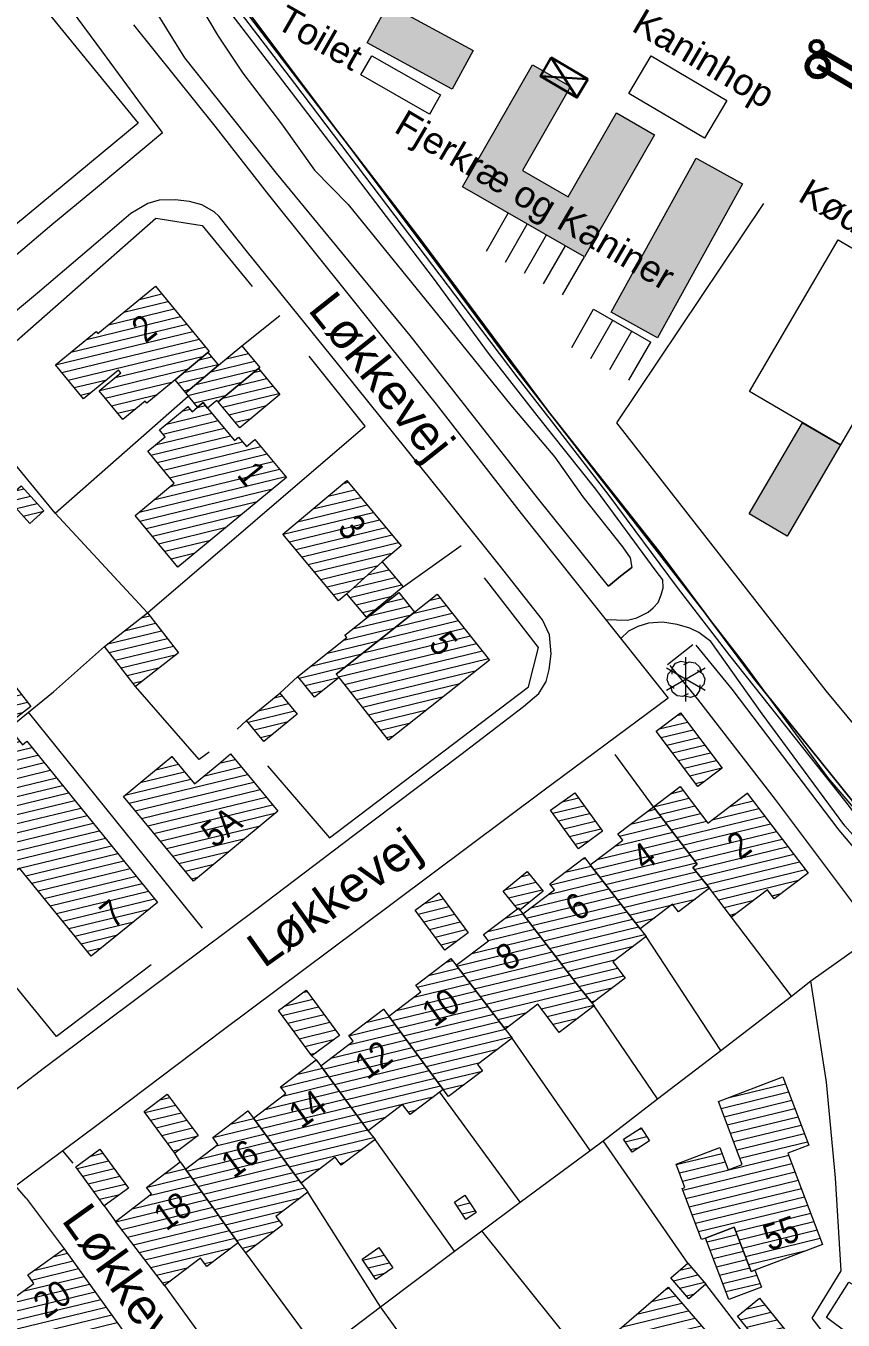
# Model space of a CAD drawing. Header units: metres. Extents: x 585637 to 586843, y 6137463 to 6138529.
# Drawn here: x 585913.1 to 586006.1, y 6137962.9 to 6138110.1 of the extents above; entities that cross this region are included whole.
import ezdxf
from ezdxf.enums import TextEntityAlignment as Align

# ---------------------------------------------------------------- set-up
doc = ezdxf.new("R2010")
doc.units = ezdxf.units.M
doc.header["$MEASUREMENT"] = 0
for name, color, linetype, lineweight in [('adresse', 7, 'Continuous', 13), ('Alle felter', 7, 'Continuous', 13), ('anlægdiverse', 252, 'Continuous', 13), ('bygning', 252, 'Continuous', 0), ('Grundkort', 7, 'Continuous', 13), ('hegn', 252, 'Continuous', 13), ('kn S Brønd Proj Standard', 1, 'Continuous', 70), ('ledn S grav Proj', 1, 'Continuous', 70), ('parkering', 252, 'Continuous', 13), ('Tekster', 7, 'Continuous', 0), ('TF_V_---_Bron-', 4, 'Continuous', 53), ('TF_V_---_Ledn-', 4, 'Continuous', 70), ('træ', 252, 'Continuous', 13), ('TV_A_FKT_Skab -Bevares', 5, 'Continuous', 30), ('vandløbskant', 252, 'Continuous', 13), ('vejkant', 252, 'Continuous', 13), ('vejnavn', 7, 'Continuous', 13)]:
    doc.layers.add(name, color=color, linetype=linetype, lineweight=lineweight)
doc.layers.add('tekniskareal sportsanlæg', color=7, linetype='Continuous', lineweight=13, true_color=0x848484)
doc.styles.add('Style-Arial', font='arial.ttf')

# ---------------------------------------------------------------- blocks, each defined once
blk = doc.blocks.new('XELSKA_4')
at = {"color": 0, "linetype": 'ByBlock', "lineweight": -2}
for p, q in [((0.603, 0.305), (-0.604, -0.305)), ((-0.604, 0.305), (0.603, -0.305))]:
    blk.add_line(p, q, dxfattribs=at)
blk.add_3dface([(0.603, 0.305), (-0.604, 0.305), (-0.604, -0.305), (0.603, -0.305)], dxfattribs=at)
blk = doc.blocks.new('TRAE')
at = {"color": 0, "linetype": 'ByBlock', "lineweight": -2}
for p, q in [((0, -0.253), (0, 0.253)), ((0.219, -0.127), (-0.219, 0.127)), ((0.219, 0.127), (-0.219, -0.127))]:
    blk.add_line(p, q, dxfattribs=at)
at = {"color": 0, "linetype": 'ByBlock', "lineweight": -2, "flags": 128}
for points in [[(-0.155, 0.06), (-0.155, 0.126), (-0.117, 0.182), (-0.055, 0.207), (0.01, 0.192), (0.012, 0.191)], [(-0.023, 0.167), (0.038, 0.197), (0.105, 0.188), (0.156, 0.143), (0.174, 0.084)], [(-0.132, -0.104), (-0.188, -0.067), (-0.214, -0.005), (-0.202, 0.061), (-0.16, 0.104)], [(0.133, 0.104), (0.189, 0.068), (0.216, 0.006), (0.203, -0.06), (0.162, -0.105)], [(0.027, -0.165), (-0.033, -0.196), (-0.099, -0.189), (-0.15, -0.145), (-0.169, -0.087)], [(0.158, -0.061), (0.156, -0.128), (0.117, -0.183), (0.054, -0.206), (-0.011, -0.19)]]:
    blk.add_lwpolyline(points, dxfattribs=at)
blk = doc.blocks.new('A_3')
at = {"layer": 'kn S Brønd Proj Standard'}
blk.add_circle((0, 0), 120, dxfattribs=at)

msp = doc.modelspace()

# ---------------------------------------------------------------- hatches: boundary and pattern name
at = {"layer": 'bygning', "linetype": 'Continuous', "lineweight": 13, "transparency": 33554534}
msp.add_hatch(color=9, dxfattribs=at).paths.add_polyline_path([(585976.66, 6138083.81), (585962.79, 6138091.76), (585970.74, 6138105.65), (585975.08, 6138103.16), (585969.61, 6138093.62), (585974.81, 6138090.63), (585980.29, 6138100.18), (585984.62, 6138097.69)])
at = {"layer": 'bygning', "lineweight": 0}
h = msp.add_hatch(dxfattribs=at)
h.set_pattern_fill('HATCH', color=256, scale=0.1, style=0, pattern_type=2)
h.set_pattern_definition([(13.65, (585904.8098, 6138056.3217), (-0.23599, 0.971756), [])])
h.paths.add_polyline_path([(585930.1, 6138069.81), (585926.9, 6138067.17), (585926.71, 6138067.41), (585924.16, 6138065.3), (585921.47, 6138068.56), (585923.92, 6138070.6), (585923.65, 6138070.93), (585919.7, 6138067.66), (585916.51, 6138071.52), (585921.13, 6138075.33), (585921.33, 6138075.08), (585927.86, 6138080.47), (585933.99, 6138073.06), (585933.84, 6138072.93)], flags=0)
h = msp.add_hatch(dxfattribs=at)
h.set_pattern_fill('HATCH', color=256, scale=0.1, style=0, pattern_type=2)
h.set_pattern_definition([(13.65, (585932.5715, 6138070.3571), (-0.23599, 0.97176), [])])
h.paths.add_polyline_path([(585935.03, 6138071.48), (585937.71, 6138073.69), (585939.74, 6138071.23), (585939.58, 6138071.1), (585935.01, 6138067.31), (585934.86, 6138067.49), (585933.8, 6138066.61), (585933.28, 6138067.23), (585932.66, 6138066.71), (585931.32, 6138068.33)], flags=0)
h = msp.add_hatch(dxfattribs=at)
h.set_pattern_fill('HATCH', color=256, scale=0.1, style=0, pattern_type=2)
h.set_pattern_definition([(13.65, (585907.3855, 6138069.0011), (-0.23599, 0.971756), [])])
h.paths.add_polyline_path([(585933.84, 6138072.93), (585935.03, 6138071.48), (585931.32, 6138068.33), (585930.1, 6138069.81)], flags=0)
h = msp.add_hatch(dxfattribs=at)
h.set_pattern_fill('HATCH', color=256, scale=0.1, style=0, pattern_type=2)
h.set_pattern_definition([(13.65, (585936.7429, 6138070.0924), (-0.23599, 0.97176), [])])
h.paths.add_polyline_path([(585939.58, 6138071.1), (585942.02, 6138068.14), (585937.45, 6138064.36), (585935.01, 6138067.31)], flags=0)
h = msp.add_hatch(dxfattribs=at)
h.set_pattern_fill('HATCH', color=256, scale=0.1, style=0, pattern_type=2)
h.set_pattern_definition([(13.65, (585940.3186, 6138068.5349), (-0.23599, 0.971756), [])])
h.paths.add_polyline_path([(585933.28, 6138067.23), (585933.8, 6138066.61), (585936.86, 6138062.92), (585937.33, 6138063.31), (585938.21, 6138062.24), (585939.19, 6138063.05), (585942.77, 6138058.73), (585930.43, 6138048.53), (585925.58, 6138054.41), (585930, 6138058.06), (585926.99, 6138061.72), (585928.97, 6138063.36), (585928.33, 6138064.14), (585931.55, 6138066.8), (585932.04, 6138066.2), (585932.66, 6138066.71)], flags=0)
h = msp.add_hatch(dxfattribs=at)
h.set_pattern_fill('HATCH', color=256, scale=0.1, style=0, pattern_type=2)
h.set_pattern_definition([(13.65, (585933.0596, 6138055.1273), (-0.23599, 0.971756), [])])
h.paths.add_polyline_path([(585911.01, 6138056.37), (585912.6, 6138057.78), (585915.16, 6138054.91), (585913.57, 6138053.49)], flags=0)
h = msp.add_hatch(dxfattribs=at)
h.set_pattern_fill('HATCH', color=256, scale=0.1, style=0, pattern_type=2)
h.set_pattern_definition([(13.65, (585951.8697, 6138045.297), (-0.23599, 0.971756), [])])
h.paths.add_polyline_path([(585949.63, 6138045.5), (585948.69, 6138044.71), (585942.37, 6138052.29), (585949.63, 6138058.36), (585955.83, 6138050.93), (585953.67, 6138049.13)], flags=0)
h = msp.add_hatch(dxfattribs=at)
h.set_pattern_fill('HATCH', color=256, scale=0.1, style=0, pattern_type=2)
h.set_pattern_definition([(13.65, (585954.7949, 6138038.0192), (-0.23599, 0.971756), [])])
h.paths.add_polyline_path([(585953.67, 6138049.13), (585956.04, 6138046.29), (585951.87, 6138042.82), (585949.63, 6138045.5)], flags=0)
h = msp.add_hatch(dxfattribs=at)
h.set_pattern_fill('HATCH', color=256, scale=0.1, style=0, pattern_type=2)
h.set_pattern_definition([(13.65, (585941.4576, 6138032.1506), (-0.23599, 0.971756), [])])
h.paths.add_polyline_path([(585948.75, 6138035.96), (585945.95, 6138033.74), (585944.08, 6138036.1), (585949.65, 6138040.51), (585949.41, 6138040.8), (585955.54, 6138045.66), (585957.32, 6138043.41), (585948.43, 6138036.37)], flags=0)
h = msp.add_hatch(dxfattribs=at)
h.set_pattern_fill('HATCH', color=256, scale=0.1, style=0, pattern_type=2)
h.set_pattern_definition([(13.65, (585948.6846, 6138038.1052), (-0.23599, 0.971756), [])])
h.paths.add_polyline_path([(585948.43, 6138036.37), (585957.32, 6138043.41), (585959.92, 6138045.47), (585965.87, 6138037.96), (585954.38, 6138028.86), (585948.75, 6138035.96)], flags=0)
h = msp.add_hatch(dxfattribs=at)
h.set_pattern_fill('HATCH', color=256, scale=0.1, style=0, pattern_type=2)
h.set_pattern_definition([(13.65, (585948.2668, 6138048.1189), (-0.23599, 0.971756), [])])
h.paths.add_polyline_path([(585922.07, 6138039.5), (585926.96, 6138043.33), (585930.51, 6138038.8), (585925.62, 6138034.97)], flags=0)
h = msp.add_hatch(dxfattribs=at)
h.set_pattern_fill('HATCH', color=256, scale=0.1, style=0, pattern_type=2)
h.set_pattern_definition([(13.65, (585898.6134, 6138023.4349), (-0.23599, 0.971756), [])])
h.paths.add_polyline_path([(585906.26, 6138031.37), (585900.75, 6138027.09), (585895.66, 6138033.65), (585904.84, 6138040.77), (585905.13, 6138040.4), (585906.74, 6138041.64), (585913.69, 6138032.68), (585911.69, 6138031.14), (585911.94, 6138030.82), (585911.19, 6138030.24), (585908.65, 6138028.28)], flags=0)
h = msp.add_hatch(dxfattribs=at)
h.set_pattern_fill('HATCH', color=256, scale=0.1, style=0, pattern_type=2)
h.set_pattern_definition([(13.6499, (585696.0227, 6137998.7805), (-0.235989, 0.9717558), [])])
h.paths.add_polyline_path([(585938.23, 6138031.1), (585942.03, 6138034.21), (585944, 6138031.81), (585940.19, 6138028.7)], flags=0)
h = msp.add_hatch(dxfattribs=at)
h.set_pattern_fill('HATCH', color=256, scale=0.1, style=0, pattern_type=2)
h.set_pattern_definition([(13.65, (585962.4414, 6137995.7995), (-0.235989, 0.971756), [])])
h.paths.add_polyline_path([(585984.83, 6138029.89), (585987.58, 6138031.96), (585992.31, 6138025.66), (585989.56, 6138023.59)], flags=0)
h = msp.add_hatch(dxfattribs=at)
h.set_pattern_fill('HATCH', color=256, scale=0.1, style=0, pattern_type=2)
h.set_pattern_definition([(13.65, (585892.4057, 6138025.9016), (-0.23599, 0.971756), [])])
h.paths.add_polyline_path([(585911.19, 6138030.24), (585912.75, 6138028.32), (585913.24, 6138028.72), (585928.11, 6138010.4), (585920.56, 6138004.28), (585912.42, 6138014.3), (585908.01, 6138010.73), (585901.85, 6138018.33), (585906.26, 6138021.91), (585905.59, 6138022.73), (585910.15, 6138026.44), (585908.65, 6138028.28)], flags=0)
h = msp.add_hatch(dxfattribs=at)
h.set_pattern_fill('HATCH', color=256, scale=0.1, style=0, pattern_type=2)
h.set_pattern_definition([(13.65, (585932.5642, 6138035.8888), (-0.23599, 0.971756), [])])
h.paths.add_polyline_path([(585938.79, 6138024.41), (585941.79, 6138020.78), (585932.18, 6138012.83), (585924.22, 6138022.45), (585929.74, 6138027.01), (585932.31, 6138023.9), (585935.06, 6138026.17), (585936.41, 6138027.28)], flags=0)
h = msp.add_hatch(dxfattribs=at)
h.set_pattern_fill('HATCH', color=256, scale=0.1, style=0, pattern_type=2)
h.set_pattern_definition([(13.65, (585980.8235, 6138014.1901), (-0.23599, 0.971756), [])])
h.paths.add_polyline_path([(585984.51, 6138021.28), (585987.53, 6138023.58), (585990.69, 6138019.42), (585995.18, 6138022.83), (586002.09, 6138013.74), (585998.25, 6138010.82), (585997.47, 6138011.84), (585993.38, 6138008.73), (585990.89, 6138012.02), (585988.98, 6138014.37), (585989.46, 6138014.77)], flags=0)
h = msp.add_hatch(dxfattribs=at)
h.set_pattern_fill('HATCH', color=256, scale=0.1, style=0, pattern_type=2)
h.set_pattern_definition([(13.65, (585976.1912, 6138019.2417), (-0.23599, 0.97176), [])])
h.paths.add_polyline_path([(585978.71, 6138018.49), (585975.97, 6138016.51), (585972.81, 6138020.88), (585975.55, 6138022.86)], flags=0)
h = msp.add_hatch(dxfattribs=at)
h.set_pattern_fill('HATCH', color=256, scale=0.1, style=0, pattern_type=2)
h.set_pattern_definition([(13.65, (585976.0065, 6138007.5657), (-0.23599, 0.971756), [])])
h.paths.add_polyline_path([(585981.01, 6138017.48), (585980.46, 6138018.2), (585984.51, 6138021.28), (585989.46, 6138014.77), (585988.98, 6138014.37), (585990.89, 6138012.02), (585987.35, 6138009.32), (585986.68, 6138010.19), (585982.99, 6138007.39), (585977.31, 6138014.67)], flags=0)
h = msp.add_hatch(dxfattribs=at)
h.set_pattern_fill('HATCH', color=256, scale=0.1, style=0, pattern_type=2)
h.set_pattern_definition([(13.65, (585971.4078, 6138003.822), (-0.23599, 0.971756), [])])
h.paths.add_polyline_path([(585976.1, 6138000.74), (585975.35, 6138001.73), (585969.66, 6138009.1), (585973.25, 6138011.83), (585972.73, 6138012.51), (585976.68, 6138015.51), (585977.31, 6138014.67), (585982.99, 6138007.39), (585983.66, 6138006.52), (585979.88, 6138003.65), (585981.29, 6138001.79), (585977.55, 6137998.94)], flags=0)
h = msp.add_hatch(dxfattribs=at)
h.set_pattern_fill('HATCH', color=256, scale=0.1, style=0, pattern_type=2)
h.set_pattern_definition([(13.65, (585975.8559, 6138018.9935), (-0.23599, 0.971756), [])])
h.paths.add_polyline_path([(585969.15, 6138009.76), (585969.03, 6138009.67), (585967.4, 6138011.7), (585970.16, 6138013.92), (585971.97, 6138011.67), (585969.32, 6138009.54)], flags=0)
h = msp.add_hatch(dxfattribs=at)
h.set_pattern_fill('HATCH', color=256, scale=0.1, style=0, pattern_type=2)
h.set_pattern_definition([(13.65, (585969.7289, 6138011.9925), (-0.23599, 0.971756), [])])
h.paths.add_polyline_path([(585957.42, 6138009.53), (585960.1, 6138011.5), (585963.45, 6138006.93), (585960.77, 6138004.96)], flags=0)
h = msp.add_hatch(dxfattribs=at)
h.set_pattern_fill('HATCH', color=256, scale=0.1, style=0, pattern_type=2)
h.set_pattern_definition([(13.65, (585969.6073, 6138003.9505), (-0.23599, 0.97176), [])])
h.paths.add_polyline_path([(585969.15, 6138009.76), (585969.66, 6138009.1), (585975.35, 6138001.73), (585976.1, 6138000.74), (585977.55, 6137998.94), (585977.77, 6137998.64), (585973.8, 6137995.62), (585971.35, 6137998.84), (585967.63, 6137996.01), (585962.06, 6138003.25), (585965.73, 6138006.04), (585965.19, 6138006.75), (585969.03, 6138009.67)], flags=0)
h = msp.add_hatch(dxfattribs=at)
h.set_pattern_fill('HATCH', color=256, scale=0.1, style=0, pattern_type=2)
h.set_pattern_definition([(13.65, (585982.1932, 6137983.0443), (-0.23599, 0.971756), [])])
h.paths.add_polyline_path([(585967.63, 6137996.01), (585968.42, 6137994.96), (585964.5, 6137991.98), (585965.05, 6137991.25), (585961.2, 6137988.32), (585960.59, 6137989.12), (585954.42, 6137997.46), (585958.05, 6138000.22), (585957.47, 6138000.98), (585961.47, 6138004.02), (585962.06, 6138003.25)], flags=0)
h = msp.add_hatch(dxfattribs=at)
h.set_pattern_fill('HATCH', color=256, scale=0.1, style=0, pattern_type=2)
h.set_pattern_definition([(13.65, (585929.417, 6137985.1377), (-0.23599, 0.971756), [])])
h.paths.add_polyline_path([(585941.86, 6137998.12), (585945, 6138000.44), (585948.8, 6137995.27), (585945.66, 6137992.96)], flags=0)
h = msp.add_hatch(dxfattribs=at)
h.set_pattern_fill('HATCH', color=256, scale=0.1, style=0, pattern_type=2)
h.set_pattern_definition([(13.65, (585946.3287, 6137996.4376), (-0.23599, 0.971756), [])])
h.paths.add_polyline_path([(585960.59, 6137989.12), (585956.85, 6137986.27), (585955.97, 6137987.42), (585952.07, 6137984.45), (585946.66, 6137991.81), (585950.34, 6137994.61), (585949.85, 6137995.26), (585953.81, 6137998.27), (585954.42, 6137997.46)], flags=0)
h = msp.add_hatch(dxfattribs=at)
h.set_pattern_fill('HATCH', color=256, scale=0.1, style=0, pattern_type=2)
h.set_pattern_definition([(13.65, (585952.1893, 6137989.7512), (-0.23599, 0.971756), [])])
h.paths.add_polyline_path([(585952.07, 6137984.45), (585952.84, 6137983.44), (585949, 6137980.51), (585948.31, 6137981.42), (585944.44, 6137978.47), (585939.03, 6137985.88), (585942.69, 6137988.67), (585942.1, 6137989.45), (585946.13, 6137992.51), (585946.66, 6137991.81)], flags=0)
h = msp.add_hatch(dxfattribs=at)
h.set_pattern_fill('HATCH', color=256, scale=0.1, style=0, pattern_type=2)
h.set_pattern_definition([(13.65, (586013.4987, 6137979.8066), (-0.23599, 0.971756), [])])
h.paths.add_polyline_path([(585999.8, 6137981.89), (586003.74, 6137971.52), (585996.04, 6137968.59), (585995.62, 6137968.43), (585993.69, 6137973.48), (585990.43, 6137972.24), (585989.98, 6137972.06), (585987.77, 6137977.86), (585988.08, 6137977.98), (585987.07, 6137980.66), (585992.04, 6137982.55), (585993.01, 6137980.01), (585994.61, 6137980.62), (585991.89, 6137987.77), (585999.22, 6137990.56), (586002.18, 6137982.8)], flags=0)
h = msp.add_hatch(dxfattribs=at)
h.set_pattern_fill('HATCH', color=256, scale=0.1, style=0, pattern_type=2)
h.set_pattern_definition([(13.65, (585921.2473, 6137980.0622), (-0.23599, 0.971756), [])])
h.paths.add_polyline_path([(585926.57, 6137986.62), (585929.22, 6137988.6), (585932.74, 6137983.89), (585930.08, 6137981.91)], flags=0)
h = msp.add_hatch(dxfattribs=at)
h.set_pattern_fill('HATCH', color=256, scale=0.1, style=0, pattern_type=2)
h.set_pattern_definition([(13.65, (585943.1637, 6137983.7387), (-0.23599, 0.971756), [])])
h.paths.add_polyline_path([(585944.44, 6137978.47), (585945.21, 6137977.46), (585941.56, 6137974.69), (585942.3, 6137973.71), (585938.14, 6137970.56), (585937.27, 6137971.71), (585931.29, 6137980.08), (585934.98, 6137982.88), (585934.38, 6137983.67), (585938.39, 6137986.72), (585939.03, 6137985.88)], flags=0)
h = msp.add_hatch(dxfattribs=at)
h.set_pattern_fill('HATCH', color=256, scale=0.1, style=0, pattern_type=2)
h.set_pattern_definition([(13.65, (585988.9051, 6137978.8526), (-0.23599, 0.97176), [])])
h.paths.add_polyline_path([(585984.06, 6137983.29), (585982.08, 6137981.99), (585981.1, 6137983.48), (585983.09, 6137984.78)], flags=0)
h = msp.add_hatch(dxfattribs=at)
h.set_pattern_fill('HATCH', color=256, scale=0.1, style=0, pattern_type=2)
h.set_pattern_definition([(13.65, (585908.1589, 6137970.3145), (-0.23599, 0.971756), [])])
h.paths.add_polyline_path([(585918.8, 6137980.35), (585921.53, 6137982.36), (585924.79, 6137977.91), (585922.05, 6137975.91)], flags=0)
h = msp.add_hatch(dxfattribs=at)
h.set_pattern_fill('HATCH', color=256, scale=0.1, style=0, pattern_type=2)
h.set_pattern_definition([(13.65, (585937.7847, 6137977.5885), (-0.23599, 0.971756), [])])
h.paths.add_polyline_path([(585937.27, 6137971.71), (585933.71, 6137969), (585933, 6137969.94), (585928.9, 6137966.83), (585923.34, 6137974.14), (585927.44, 6137977.26), (585926.87, 6137978), (585930.67, 6137980.89), (585931.29, 6137980.08)], flags=0)
h = msp.add_hatch(dxfattribs=at)
h.set_pattern_fill('HATCH', color=256, scale=0.1, style=0, pattern_type=2)
h.set_pattern_definition([(13.6499, (585964.7681, 6137906.5396), (-0.235989, 0.971756), [])])
h.paths.add_polyline_path([(585963.06, 6137977.1), (585964.36, 6137975.13), (585963.17, 6137974.35), (585961.87, 6137976.31)], flags=0)
h = msp.add_hatch(dxfattribs=at)
h.set_pattern_fill('HATCH', color=256, scale=0.1, style=0, pattern_type=2)
h.set_pattern_definition([(13.65, (585996.8758, 6137963.035), (-0.23599, 0.971756), [])])
h.paths.add_polyline_path([(585993.69, 6137973.48), (585995.62, 6137968.43), (585996.04, 6137968.59), (585996.78, 6137966.65), (585993.09, 6137965.25), (585990.43, 6137972.24)], flags=0)
h = msp.add_hatch(dxfattribs=at)
h.set_pattern_fill('HATCH', color=256, scale=0.1, style=0, pattern_type=2)
h.set_pattern_definition([(13.65, (585928.4115, 6137973.0716), (-0.23599, 0.971756), [])])
h.paths.add_polyline_path([(585914.04, 6137967.08), (585913.34, 6137968.05), (585917.5, 6137971.03), (585924.17, 6137961.74), (585920.34, 6137958.99), (585919.67, 6137959.92), (585915.72, 6137957.09), (585910.27, 6137964.38)], flags=0)
h = msp.add_hatch(dxfattribs=at)
h.set_pattern_fill('HATCH', color=256, scale=0.1, style=0, pattern_type=2)
h.set_pattern_definition([(13.65, (585963.1621, 6137975.6549), (-0.23599, 0.971756), [])])
h.paths.add_polyline_path([(585951.36, 6137969.85), (585953.27, 6137971.16), (585954.86, 6137968.84), (585952.94, 6137967.53)], flags=0)
h = msp.add_hatch(dxfattribs=at)
h.set_pattern_fill('HATCH', color=256, scale=0.1, style=0, pattern_type=2)
h.set_pattern_definition([(13.65, (586007.8943, 6137973.5379), (-0.23599, 0.971756), [])])
h.paths.add_polyline_path([(585988.54, 6137965.34), (585986.48, 6137967.73), (585988.41, 6137969.39), (585990.47, 6137967)], flags=0)
h = msp.add_hatch(dxfattribs=at)
h.set_pattern_fill('HATCH', color=256, scale=0.1, style=0, pattern_type=2)
h.set_pattern_definition([(13.65, (585953.4851, 6137969.8849), (-0.235989, 0.971756), [])])
h.paths.add_polyline_path([(585982.49, 6137956.91), (585979.24, 6137960.66), (585986.16, 6137966.64), (585996.85, 6137954.27), (585990.04, 6137948.38), (585989.58, 6137948.91), (585986.17, 6137952.84), (585983.17, 6137950.25), (585981.07, 6137952.68), (585979.91, 6137954.68)], flags=0)
h = msp.add_hatch(dxfattribs=at)
h.set_pattern_fill('HATCH', color=256, scale=0.1, style=0, pattern_type=2)
h.set_pattern_definition([(13.65, (585996.3914, 6137963.4454), (-0.23599, 0.97176), [])])
h.paths.add_polyline_path([(586000.2, 6137960.89), (585997.69, 6137958.87), (585994.06, 6137963.36), (585996.57, 6137965.39)], flags=0)

# ---------------------------------------------------------------- linework, layer by layer
at = {"layer": 'Alle felter', "color": 7, "lineweight": 13, "transparency": 33554534, "flags": 128}
for points in [[(585961.62, 6138102.86), (585951.95, 6138108.13), (585954.35, 6138112.51), (585964.01, 6138107.25)], [(586005.76, 6138062.42), (585995.41, 6138068.49), (586005.52, 6138085.75), (586015.87, 6138079.68)]]:
    msp.add_lwpolyline(points, close=True, dxfattribs=at)
at = {"layer": 'Alle felter', "color": 7, "transparency": 33554534, "flags": 128}
for points in [[(585952.47, 6138106.67), (585960.29, 6138102.21), (585959.3, 6138100.47), (585959.05, 6138100.04), (585951.24, 6138104.5)], [(585981.71, 6138102.37), (585984.25, 6138106.68), (585992.86, 6138101.6), (585990.32, 6138097.29)]]:
    msp.add_lwpolyline(points, close=True, dxfattribs=at)
at = {"layer": 'anlægdiverse'}
msp.add_line((585986.12, 6138037.45), (585989, 6138039.74), dxfattribs=at)
at = {"layer": 'anlægdiverse', "flags": 128}
msp.add_lwpolyline([(585979.38, 6138046.38), (585980.76, 6138047.48), (585982.03, 6138048.49)], dxfattribs=at)
at = {"layer": 'bygning', "color": 9, "lineweight": 13, "transparency": 33554534, "flags": 128}
for points in [[(585961.62, 6138102.86), (585951.95, 6138108.13), (585954.35, 6138112.51), (585964.01, 6138107.25)], [(585961.62, 6138102.86), (585951.95, 6138108.13), (585954.35, 6138112.51), (585964.01, 6138107.25)], [(585984.96, 6138074.6), (585979.71, 6138077.5), (585989.38, 6138095.01), (585994.64, 6138092.11)], [(585984.96, 6138074.6), (585979.71, 6138077.5), (585989.38, 6138095.01), (585994.64, 6138092.11)], [(585999.7, 6138052.06), (585995.38, 6138054.6), (586001.45, 6138064.95), (586005.76, 6138062.42)], [(585999.7, 6138052.06), (585995.38, 6138054.6), (586001.45, 6138064.95), (586005.76, 6138062.42)]]:
    msp.add_lwpolyline(points, close=True, dxfattribs=at)
at = {"layer": 'bygning', "color": 7, "lineweight": 13, "transparency": 33554534, "flags": 128}
for points in [[(585976.66, 6138083.81), (585962.79, 6138091.76), (585970.74, 6138105.65), (585975.08, 6138103.16), (585969.61, 6138093.62), (585974.81, 6138090.63), (585980.29, 6138100.18), (585984.62, 6138097.69)], [(585984.96, 6138074.6), (585979.71, 6138077.5), (585989.38, 6138095.01), (585994.64, 6138092.11)], [(585999.7, 6138052.06), (585995.38, 6138054.6), (586001.45, 6138064.95), (586005.76, 6138062.42)]]:
    msp.add_lwpolyline(points, close=True, dxfattribs=at)
at = {"layer": 'bygning', "lineweight": 0, "flags": 128}
for points in [[(585930.1, 6138069.81), (585926.9, 6138067.17), (585926.71, 6138067.41), (585924.16, 6138065.3), (585921.47, 6138068.56), (585923.92, 6138070.6), (585923.65, 6138070.93), (585919.7, 6138067.66), (585916.51, 6138071.52), (585921.13, 6138075.33), (585921.33, 6138075.08), (585927.86, 6138080.47), (585933.99, 6138073.06), (585933.84, 6138072.93)], [(585935.03, 6138071.48), (585937.71, 6138073.69), (585939.74, 6138071.23), (585939.58, 6138071.1), (585935.01, 6138067.31), (585934.86, 6138067.49), (585933.8, 6138066.61), (585933.28, 6138067.23), (585932.66, 6138066.71), (585931.32, 6138068.33)], [(585933.84, 6138072.93), (585935.03, 6138071.48), (585931.32, 6138068.33), (585930.1, 6138069.81)], [(585939.58, 6138071.1), (585942.02, 6138068.14), (585937.45, 6138064.36), (585935.01, 6138067.31)], [(585933.28, 6138067.23), (585933.8, 6138066.61), (585936.86, 6138062.92), (585937.33, 6138063.31), (585938.21, 6138062.24), (585939.19, 6138063.05), (585942.77, 6138058.73), (585930.43, 6138048.53), (585925.58, 6138054.41), (585930, 6138058.06), (585926.99, 6138061.72), (585928.97, 6138063.36), (585928.33, 6138064.14), (585931.55, 6138066.8), (585932.04, 6138066.2), (585932.66, 6138066.71)], [(585911.01, 6138056.37), (585912.6, 6138057.78), (585915.16, 6138054.91), (585913.57, 6138053.49)], [(585949.63, 6138045.5), (585948.69, 6138044.71), (585942.37, 6138052.29), (585949.63, 6138058.36), (585955.83, 6138050.93), (585953.67, 6138049.13)], [(585953.67, 6138049.13), (585956.04, 6138046.29), (585951.87, 6138042.82), (585949.63, 6138045.5)], [(585948.75, 6138035.96), (585945.95, 6138033.74), (585944.08, 6138036.1), (585949.65, 6138040.51), (585949.41, 6138040.8), (585955.54, 6138045.66), (585957.32, 6138043.41), (585948.43, 6138036.37)], [(585948.43, 6138036.37), (585957.32, 6138043.41), (585959.92, 6138045.47), (585965.87, 6138037.96), (585954.38, 6138028.86), (585948.75, 6138035.96)], [(585922.07, 6138039.5), (585926.96, 6138043.33), (585930.51, 6138038.8), (585925.62, 6138034.97)], [(585906.26, 6138031.37), (585900.75, 6138027.09), (585895.66, 6138033.65), (585904.84, 6138040.77), (585905.13, 6138040.4), (585906.74, 6138041.64), (585913.69, 6138032.68), (585911.69, 6138031.14), (585911.94, 6138030.82), (585911.19, 6138030.24), (585908.65, 6138028.28)], [(585938.23, 6138031.1), (585942.03, 6138034.21), (585944, 6138031.81), (585940.19, 6138028.7)], [(585984.83, 6138029.89), (585987.58, 6138031.96), (585992.31, 6138025.66), (585989.56, 6138023.59)], [(585911.19, 6138030.24), (585912.75, 6138028.32), (585913.24, 6138028.72), (585928.11, 6138010.4), (585920.56, 6138004.28), (585912.42, 6138014.3), (585908.01, 6138010.73), (585901.85, 6138018.33), (585906.26, 6138021.91), (585905.59, 6138022.73), (585910.15, 6138026.44), (585908.65, 6138028.28)], [(585938.79, 6138024.41), (585941.79, 6138020.78), (585932.18, 6138012.83), (585924.22, 6138022.45), (585929.74, 6138027.01), (585932.31, 6138023.9), (585935.06, 6138026.17), (585936.41, 6138027.28)], [(585984.51, 6138021.28), (585987.53, 6138023.58), (585990.69, 6138019.42), (585995.18, 6138022.83), (586002.09, 6138013.74), (585998.25, 6138010.82), (585997.47, 6138011.84), (585993.38, 6138008.73), (585990.89, 6138012.02), (585988.98, 6138014.37), (585989.46, 6138014.77)], [(585978.71, 6138018.49), (585975.97, 6138016.51), (585972.81, 6138020.88), (585975.55, 6138022.86)], [(585981.01, 6138017.48), (585980.46, 6138018.2), (585984.51, 6138021.28), (585989.46, 6138014.77), (585988.98, 6138014.37), (585990.89, 6138012.02), (585987.35, 6138009.32), (585986.68, 6138010.19), (585982.99, 6138007.39), (585977.31, 6138014.67)], [(585976.1, 6138000.74), (585975.35, 6138001.73), (585969.66, 6138009.1), (585973.25, 6138011.83), (585972.73, 6138012.51), (585976.68, 6138015.51), (585977.31, 6138014.67), (585982.99, 6138007.39), (585983.66, 6138006.52), (585979.88, 6138003.65), (585981.29, 6138001.79), (585977.55, 6137998.94)], [(585969.15, 6138009.76), (585969.03, 6138009.67), (585967.4, 6138011.7), (585970.16, 6138013.92), (585971.97, 6138011.67), (585969.32, 6138009.54)], [(585957.42, 6138009.53), (585960.1, 6138011.5), (585963.45, 6138006.93), (585960.77, 6138004.96)], [(585969.15, 6138009.76), (585969.66, 6138009.1), (585975.35, 6138001.73), (585976.1, 6138000.74), (585977.55, 6137998.94), (585977.77, 6137998.64), (585973.8, 6137995.62), (585971.35, 6137998.84), (585967.63, 6137996.01), (585962.06, 6138003.25), (585965.73, 6138006.04), (585965.19, 6138006.75), (585969.03, 6138009.67)], [(585967.63, 6137996.01), (585968.42, 6137994.96), (585964.5, 6137991.98), (585965.05, 6137991.25), (585961.2, 6137988.32), (585960.59, 6137989.12), (585954.42, 6137997.46), (585958.05, 6138000.22), (585957.47, 6138000.98), (585961.47, 6138004.02), (585962.06, 6138003.25)], [(585941.86, 6137998.12), (585945, 6138000.44), (585948.8, 6137995.27), (585945.66, 6137992.96)], [(585960.59, 6137989.12), (585956.85, 6137986.27), (585955.97, 6137987.42), (585952.07, 6137984.45), (585946.66, 6137991.81), (585950.34, 6137994.61), (585949.85, 6137995.26), (585953.81, 6137998.27), (585954.42, 6137997.46)], [(585952.07, 6137984.45), (585952.84, 6137983.44), (585949, 6137980.51), (585948.31, 6137981.42), (585944.44, 6137978.47), (585939.03, 6137985.88), (585942.69, 6137988.67), (585942.1, 6137989.45), (585946.13, 6137992.51), (585946.66, 6137991.81)], [(585999.8, 6137981.89), (586003.74, 6137971.52), (585996.04, 6137968.59), (585995.62, 6137968.43), (585993.69, 6137973.48), (585990.43, 6137972.24), (585989.98, 6137972.06), (585987.77, 6137977.86), (585988.08, 6137977.98), (585987.07, 6137980.66), (585992.04, 6137982.55), (585993.01, 6137980.01), (585994.61, 6137980.62), (585991.89, 6137987.77), (585999.22, 6137990.56), (586002.18, 6137982.8)], [(585926.57, 6137986.62), (585929.22, 6137988.6), (585932.74, 6137983.89), (585930.08, 6137981.91)], [(585944.44, 6137978.47), (585945.21, 6137977.46), (585941.56, 6137974.69), (585942.3, 6137973.71), (585938.14, 6137970.56), (585937.27, 6137971.71), (585931.29, 6137980.08), (585934.98, 6137982.88), (585934.38, 6137983.67), (585938.39, 6137986.72), (585939.03, 6137985.88)], [(585984.06, 6137983.29), (585982.08, 6137981.99), (585981.1, 6137983.48), (585983.09, 6137984.78)], [(585918.8, 6137980.35), (585921.53, 6137982.36), (585924.79, 6137977.91), (585922.05, 6137975.91)], [(585937.27, 6137971.71), (585933.71, 6137969), (585933, 6137969.94), (585928.9, 6137966.83), (585923.34, 6137974.14), (585927.44, 6137977.26), (585926.87, 6137978), (585930.67, 6137980.89), (585931.29, 6137980.08)], [(585963.06, 6137977.1), (585964.36, 6137975.13), (585963.17, 6137974.35), (585961.87, 6137976.31)], [(585993.69, 6137973.48), (585995.62, 6137968.43), (585996.04, 6137968.59), (585996.78, 6137966.65), (585993.09, 6137965.25), (585990.43, 6137972.24)], [(585914.04, 6137967.08), (585913.34, 6137968.05), (585917.5, 6137971.03), (585924.17, 6137961.74), (585920.34, 6137958.99), (585919.67, 6137959.92), (585915.72, 6137957.09), (585910.27, 6137964.38)], [(585951.36, 6137969.85), (585953.27, 6137971.16), (585954.86, 6137968.84), (585952.94, 6137967.53)], [(585988.54, 6137965.34), (585986.48, 6137967.73), (585988.41, 6137969.39), (585990.47, 6137967)], [(585982.49, 6137956.91), (585979.24, 6137960.66), (585986.16, 6137966.64), (585996.85, 6137954.27), (585990.04, 6137948.38), (585989.58, 6137948.91), (585986.17, 6137952.84), (585983.17, 6137950.25), (585981.07, 6137952.68), (585979.91, 6137954.68)], [(586000.2, 6137960.89), (585997.69, 6137958.87), (585994.06, 6137963.36), (585996.57, 6137965.39)]]:
    msp.add_lwpolyline(points, close=True, dxfattribs=at)
at = {"layer": 'bygning', "color": 9, "lineweight": 13, "transparency": 33554534}
for points in [[(585961.62, 6138102.86), (585951.95, 6138108.13), (585964.01, 6138107.25), (585954.35, 6138112.51)], [(585999.7, 6138052.06), (585995.38, 6138054.6), (586005.76, 6138062.42), (586001.45, 6138064.95)]]:
    msp.add_solid(points, dxfattribs=at)
at = {"layer": 'bygning', "color": 9, "lineweight": 13, "transparency": 33554534, "extrusion": (0, 0, -1)}
msp.add_solid([(-585984.96, 6138074.6), (-585979.71, 6138077.5), (-585994.64, 6138092.11), (-585989.38, 6138095.01)], dxfattribs=at)
at = {"layer": 'Grundkort', "color": 7, "transparency": 33554534, "flags": 128}
msp.add_lwpolyline([(585933.24, 6138118.57), (585959.74, 6138083.16), (585968.04, 6138071.97), (585994.54, 6138037.87), (586004.35, 6138024.57), (586014.25, 6138012.97), (586024.05, 6138002.18), (586031.74, 6137994.47), (586043.95, 6137983.38), (586055.15, 6137972.97), (586066.75, 6137961.57), (586079.25, 6137952.17), (586089.05, 6137943.87), (586093.85, 6137939.48), (586097.85, 6137933.48), (586093.95, 6137925.48), (586070.91, 6137880.34)], dxfattribs=at)
at = {"layer": 'hegn'}
for p, q in [((585937.71, 6138073.69), (585942.01, 6138077.14)), ((585916.45, 6138054.65), (585931.6, 6138067.98)), ((585916.45, 6138054.65), (585906.89, 6138066.34)), ((585926.96, 6138043.33), (585916.45, 6138054.65)), ((585956.04, 6138046.29), (585962.65, 6138050.98)), ((585942.03, 6138034.21), (585944.08, 6138036.1)), ((585911.94, 6138030.82), (585913.44, 6138032.03)), ((585933.22, 6138007.47), (585913.44, 6138032.03)), ((585937.17, 6138030.1), (585938.23, 6138031.1)), ((585984.5, 6138021.28), (585980.16, 6138027.21)), ((586000.2, 6137999.73), (585993.38, 6138008.73)), ((585992.18, 6137993.58), (585983.66, 6138006.52)), ((586002.42, 6138001.49), (586009.85, 6138006.81)), ((586000.2, 6137999.73), (586002.42, 6138001.49)), ((585992.18, 6137993.58), (586000.2, 6137999.73)), ((585984.98, 6137988.07), (585977.77, 6137998.64)), ((585977.29, 6137982.2), (585968.42, 6137994.96)), ((585946.13, 6137992.51), (585945.66, 6137992.96)), ((585984.98, 6137988.07), (585992.18, 6137993.58)), ((585969.36, 6137976.32), (585960.21, 6137988.83)), ((585978.77, 6137983.3), (585984.98, 6137988.07)), ((585961.88, 6137970.74), (585952.84, 6137983.44)), ((585969.36, 6137976.32), (585977.29, 6137982.2)), ((585977.29, 6137982.2), (585978.77, 6137983.3)), ((585988.41, 6137969.39), (585978.77, 6137983.3)), ((585930.67, 6137980.89), (585930.08, 6137981.91)), ((585913.18, 6137976.78), (585917.5, 6137971.03)), ((585953.46, 6137964.41), (585945.21, 6137977.46)), ((585964.97, 6137973.07), (585969.36, 6137976.32)), ((585922.05, 6137975.91), (585923.34, 6137974.14)), ((585961.88, 6137970.74), (585964.97, 6137973.07)), ((585977.72, 6137957.22), (585964.97, 6137973.07)), ((585946.54, 6137959.18), (585938.14, 6137970.56)), ((585953.46, 6137964.41), (585961.88, 6137970.74)), ((586001.74, 6137952.35), (585990.47, 6137967)), ((585946.54, 6137959.18), (585953.46, 6137964.41)), ((585959.41, 6137956.26), (585953.46, 6137964.41))]:
    msp.add_line(p, q, dxfattribs=at)
at = {"layer": 'hegn', "flags": 128}
for points in [[(586096.51, 6137929.28), (586079.83, 6137947.74), (586068.02, 6137960.33), (586053.31, 6137973.64), (586027.01, 6137999.27), (586014.99, 6138012.16), (585995.91, 6138035.85), (585985.12, 6138050.35), (585972.52, 6138066.27), (585958.05, 6138085.75), (585938.73, 6138110.95), (585924.43, 6138130.16), (585915.62, 6138141.37), (585908.26, 6138149.53), (585897.39, 6138160.39), (585894.23, 6138163.75), (585879.63, 6138178.56), (585866.21, 6138184.79), (585833.66, 6138199.82), (585851.13, 6138224.64), (585868.77, 6138249.8), (585881.34, 6138252.48)], [(585915.78, 6138111.4), (585925.91, 6138099.01), (585903.49, 6138080.49), (585891.08, 6138094.52)], [(586021.78, 6138013.2), (586004.16, 6138034.47), (585980.35, 6138064.92), (585997.04, 6138089.87)], [(585908.25, 6138070.92), (585927.91, 6138088.19), (585933.18, 6138087.36), (585938.88, 6138080.45)], [(585926.96, 6138043.33), (585951.73, 6138064.54), (585945.36, 6138072.51)], [(585940.62, 6138025.93), (585947.65, 6138017.76), (585970.28, 6138034.9), (585971.43, 6138039.4), (585965.3, 6138047.31)], [(585913.44, 6138032.03), (585916.29, 6138034.33), (585922.07, 6138039.5)], [(585933.98, 6138027.47), (585932.83, 6138026.66), (585925.62, 6138034.97)], [(585989.14, 6138033.97), (585989.5, 6138033.5), (585998.34, 6138022.11), (586009.85, 6138006.81)], [(585927.37, 6138003.32), (585916.61, 6137995.16), (585897.24, 6138018.86)], [(586005.58, 6137959.21), (586002.57, 6137963.13), (586005.86, 6137968.51), (586005.19, 6137979.07), (586004.2, 6137989.98), (586002.42, 6138001.49)], [(585928.9, 6137966.83), (585938.73, 6137953.29), (585946.54, 6137959.18)]]:
    msp.add_lwpolyline(points, dxfattribs=at)
at = {"layer": 'ledn S grav Proj', "flags": 128}
msp.add_lwpolyline([(586003.19, 6138105.47), (586082.94, 6138058.44)], dxfattribs=at)
at = {"layer": 'parkering', "color": 251, "transparency": 33554534}
for p, q in [((585965.51, 6138084.44), (585967.99, 6138088.78)), ((585967.67, 6138083.2), (585970.16, 6138087.54)), ((585969.84, 6138081.96), (585972.33, 6138086.3)), ((585972.01, 6138080.72), (585974.5, 6138085.05)), ((585974.18, 6138079.47), (585976.66, 6138083.81)), ((585975.21, 6138073.5), (585977.7, 6138077.84)), ((585977.38, 6138072.26), (585979.87, 6138076.59)), ((585979.54, 6138071.01), (585982.03, 6138075.35)), ((585981.71, 6138069.77), (585984.2, 6138074.1))]:
    msp.add_line(p, q, dxfattribs=at)
at = {"layer": 'parkering', "color": 251, "linetype": 'Continuous', "transparency": 33554534}
msp.add_line((585977.7, 6138077.84), (585984.2, 6138074.1), dxfattribs=at)
at = {"layer": 'tekniskareal sportsanlæg', "flags": 128}
msp.add_lwpolyline([(585938.73, 6138110.95), (585958.05, 6138085.75), (585972.52, 6138066.27), (585985.12, 6138050.35), (585995.91, 6138035.85), (586014.99, 6138012.16), (586027.01, 6137999.27), (586053.31, 6137973.64), (586068.02, 6137960.33), (586079.83, 6137947.74), (586096.51, 6137929.28), (586097.11, 6137928.3), (586101.72, 6137921.44), (586103.22, 6137918.31), (586105.44, 6137914.16), (586107.3, 6137911.4), (586110.93, 6137907.08), (586115.38, 6137902.88), (586123.35, 6137898.74)], dxfattribs=at)
at = {"layer": 'TF_V_---_Bron-', "linetype": 'Continuous'}
msp.add_circle((586003.06, 6138107.67), 0.7, dxfattribs=at)
at = {"layer": 'TF_V_---_Ledn-'}
msp.add_line((586003.72, 6138107.21), (586016.89, 6138099.51), dxfattribs=at)
at = {"layer": 'vandløbskant', "flags": 128}
for points in [[(585933, 6138112.29), (585935.01, 6138108.91), (585937.82, 6138104.71), (585942.21, 6138098.94), (585945.94, 6138093.67), (585949.78, 6138089.75), (585960.6, 6138076.44), (585968.3, 6138066.93), (585973.28, 6138061.04), (585976.48, 6138056.53), (585981, 6138050.83), (585981.85, 6138049.58), (585982.03, 6138048.49), (585980.76, 6138047.48), (585979.38, 6138046.38), (585971.32, 6138056.42), (585956.83, 6138074.87), (585941.63, 6138093.31), (585931.2, 6138106.44), (585926.64, 6138113.88)], [(586086.61, 6137918.76), (586078.59, 6137931.7), (586076.09, 6137935.04), (586070.27, 6137943.02), (586067.82, 6137947.68), (586066.76, 6137950.41), (586064.82, 6137954.85), (586061.86, 6137961.61), (586058.85, 6137965.27), (586053.31, 6137970.19), (586046.14, 6137977.14), (586032.45, 6137990.01), (586013.73, 6138009.02), (586005.62, 6138018.62), (585993.47, 6138034.64), (585989.35, 6138039.65)], [(585986.36, 6138037.34), (585989.14, 6138033.97), (585989.5, 6138033.5), (585998.34, 6138022.11), (586009.85, 6138006.81), (586032.15, 6137984.82), (586034.59, 6137982.7), (586059.02, 6137957.97), (586060.17, 6137956.91), (586060.78, 6137955.6), (586061.33, 6137952.54), (586062.08, 6137950.48), (586063.73, 6137945.89), (586067.61, 6137940.01), (586075.36, 6137929.93), (586076.51, 6137927.37), (586077, 6137925.35), (586080.29, 6137920.76)]]:
    msp.add_lwpolyline(points, dxfattribs=at)
at = {"layer": 'vejkant'}
for p, q in [((585917.31, 6137982.15), (585918.47, 6137980.77)), ((585913.18, 6137976.78), (585911.95, 6137978.18))]:
    msp.add_line(p, q, dxfattribs=at)
at = {"layer": 'vejkant', "flags": 128}
for points in [[(585979.07, 6138042.58), (585981.57, 6138042.48), (585982.63, 6138042.77), (585983.92, 6138043.39), (585984.49, 6138043.9), (585985.05, 6138044.49), (585985.4, 6138045.37), (585985.62, 6138046.19), (585985.59, 6138047.08), (585984.83, 6138048.06), (585977.94, 6138057.4), (585971.29, 6138065.76), (585965.75, 6138072.84), (585959.5, 6138081.39), (585950, 6138093.81), (585941.85, 6138104.48), (585933.73, 6138115.13)], [(585934.78, 6138115.2), (585943.68, 6138103.5), (585952.47, 6138091.91), (585962.83, 6138078.27), (585969.07, 6138070.03), (585973.14, 6138064.81), (585979.43, 6138056.66), (585987.22, 6138046.2), (585993.15, 6138038.49), (586000.42, 6138029.31), (586006.37, 6138021.8), (586010.39, 6138016.45), (586014.63, 6138011.77), (586025.96, 6137999.4), (586032.94, 6137992.45), (586041.31, 6137984.44), (586050.39, 6137975.89), (586064.51, 6137962.7)], [(585907.95, 6138080.6), (585916.08, 6138087.49), (585921.29, 6138091.78), (585928.66, 6138097.96), (585926.52, 6138100.78), (585921.76, 6138107.23), (585917.8, 6138112.62)], [(585925.36, 6138110.18), (585934.62, 6138098.65), (585940.71, 6138090.85), (585950.36, 6138078.84), (585959.78, 6138067.04), (585969.46, 6138054.62), (585977.5, 6138044.56), (585986.18, 6138033.62), (585971.93, 6138023.06), (585950.89, 6138007.31), (585935.62, 6137995.92), (585921.5, 6137985.25), (585909.1, 6137976.07)], [(585904.14, 6137983.16), (585915.27, 6137991.62), (585926.85, 6138000.31), (585939.43, 6138009.72), (585950.29, 6138017.93), (585962.6, 6138027.24), (585969.73, 6138032.69), (585971.46, 6138034.15), (585972.32, 6138035.51), (585972.64, 6138036.88), (585972.89, 6138038.67), (585972.68, 6138040.84), (585971.88, 6138042.53), (585966.96, 6138048.8), (585960.9, 6138056.38), (585949.23, 6138070.87), (585938.35, 6138084.32), (585935.13, 6138088.39), (585934.54, 6138088.92), (585933.16, 6138089.73), (585931.76, 6138090.11), (585930.11, 6138090.3), (585928.31, 6138090.24), (585927.01, 6138089.88), (585925.07, 6138088.72), (585921.35, 6138085.55), (585914.44, 6138079.69), (585906.24, 6138072.87)], [(586063.52, 6137961.3), (586060.29, 6137964.99), (586052.37, 6137972.22), (586043.13, 6137980.92), (586032.93, 6137990.39), (586017.73, 6138006.24), (586006.26, 6138019.1), (585996.86, 6138031.83), (585991.04, 6138040.06), (585989.67, 6138041.1), (585988.63, 6138041.57), (585987.19, 6138042.01), (585985.55, 6138042.26), (585983.95, 6138042.17), (585982.73, 6138041.76), (585981.66, 6138041.23), (585980.79, 6138040.41)], [(586006.56, 6137961.44), (586004.2, 6137963.22), (586006.72, 6137967.21), (586013.52, 6137963.36), (586020.07, 6137959.65)]]:
    msp.add_lwpolyline(points, dxfattribs=at)

# ---------------------------------------------------------------- block references
at = {"layer": 'kn S Brønd Proj Standard', "xscale": 0.01000000000102574, "yscale": 0.00999999999537197, "zscale": 0.01000000000102574, "rotation": 2.181843428202801e-10}
msp.add_blockref('A_3', (586003.19, 6138105.47), dxfattribs=at)
at = {"layer": 'træ', "xscale": 10.00000000092817, "yscale": 9.999999996462044, "zscale": 10, "rotation": 9.632487008813961e-09}
msp.add_blockref('TRAE', (585988.19, 6138035.77), dxfattribs=at)
at = {"layer": 'TV_A_FKT_Skab -Bevares', "xscale": 3.998817595442265, "yscale": 3.998817554093429, "zscale": 4.000000000000001, "rotation": 329.4505708687829}
msp.add_blockref('XELSKA_4', (585974.35, 6138104.19), dxfattribs=at)

# ---------------------------------------------------------------- texts
at = {"layer": 'adresse', "style": 'Style-Arial', "width": 0.833333}
for s, rotation, p in [('2', 38.7, (585926.56, 6138075.69)), ('1', 308.7, (585938.82, 6138059.15)), ('3', 308.7, (585950.25, 6138053.09)), ('5', 306.9, (585960.63, 6138039.87)), ('5A', 37.8, (585935.34, 6138018.99)), ('2', 36, (585994.24, 6138016.94)), ('4', 36, (585983.42, 6138015.67)), ('6', 36, (585975.82, 6138009.95)), ('7', 38.7, (585922.92, 6138009.14)), ('8', 36, (585967.92, 6138004.29)), ('10', 36, (585960.3, 6137998.49)), ('12', 36, (585952.65, 6137992.52)), ('14', 36, (585945.16, 6137986.94)), ('16', 36, (585937.46, 6137981.29)), ('18', 36, (585929.79, 6137975.33)), ('55', 19.8, (585998.99, 6137972.81)), ('20', 35.1, (585916.11, 6137965.33))]:
    msp.add_text(s, height=3, rotation=rotation, dxfattribs=at).set_placement(p, align=Align.MIDDLE_CENTER)
at = {"layer": 'Tekster', "color": 7, "linetype": 'Continuous', "lineweight": 30, "transparency": 33554534, "style": 'Style-Arial', "width": 1.000002}
msp.add_text('Toilet', height=2.999, rotation=330.2736, dxfattribs=at).set_placement((585941.37, 6138109.96))
at = {"layer": 'Tekster', "color": 7, "linetype": 'Continuous', "transparency": 33554534, "attachment_point": 5, "style": 'Style-Arial'}
for s, insert, char_height, rotation, line_spacing_factor in [('Kaninhop', (585990.03, 6138105.99), 2.999, 329.4588, 1.080006), ('Fjerkræ og Kaniner', (585970.83, 6138089.88), 2.9991, 329.4588, 1.080006), ('Kødkvægsring', (586012.94, 6138084.3), 2.9991, 329.4417, 0.840005)]:
    msp.add_mtext(s, dxfattribs=dict(at, insert=insert, char_height=char_height, rotation=rotation, line_spacing_factor=line_spacing_factor))
at = {"layer": 'vejnavn', "style": 'Style-Arial'}
for rotation, p in [(308.43, (585953.63, 6138070.25)), (35.523, (585948.13, 6138010.97)), (305.568, (585925.23, 6137966.34))]:
    msp.add_text('Løkkevej', height=4, rotation=rotation, dxfattribs=at).set_placement(p, align=Align.MIDDLE_CENTER)

doc.saveas('drawing.dxf')
